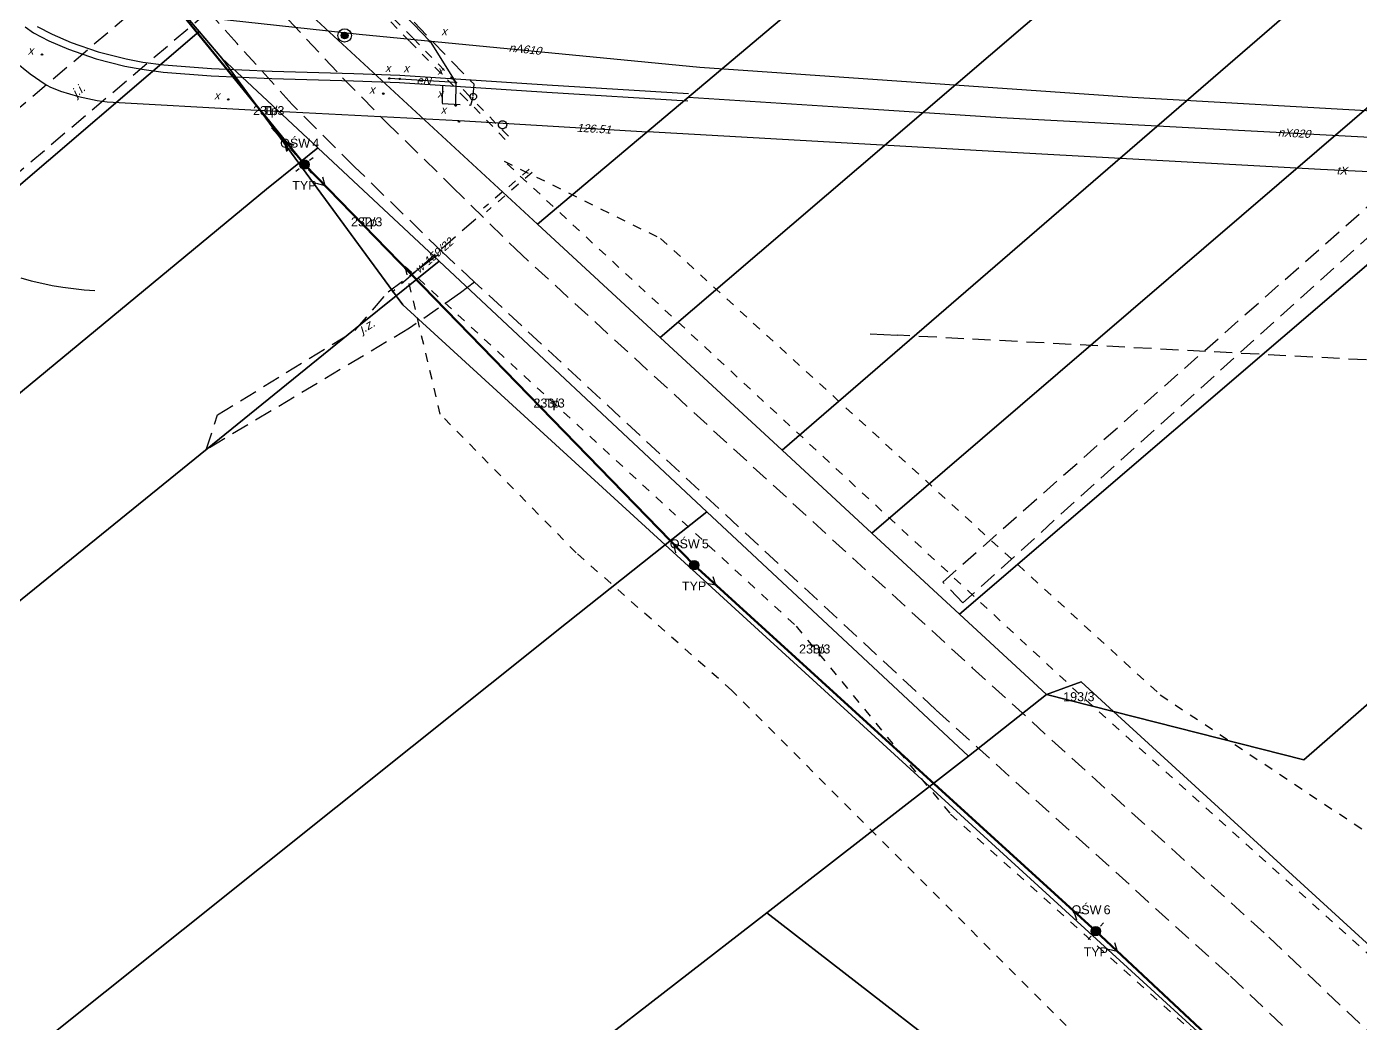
# Model space of a CAD drawing. Header units: metres. Extents: x 7542702 to 7555152, y 5804026 to 5815503.
# Drawn here: x 7545109.9 to 7545258.7, y 5806987.1 to 5807098.3 of the extents above; entities that cross this region are included whole.
import ezdxf
from ezdxf.enums import TextEntityAlignment as Align

# ---------------------------------------------------------------- set-up
doc = ezdxf.new("R2010")
doc.units = ezdxf.units.M
for name, pattern in [('4001', [0]), ('4002', [2, 1, -1]), ('4003', [3, 2, -1])]:
    doc.linetypes.add(name, pattern=pattern)
doc.layers.add('_SIEC_NAPOWIETRZNA', color=5, linetype='Continuous', lineweight=50)
doc.layers.add('_SLUP_DZIERZAWIONY_OŚWIETLENIOWY', color=104, linetype='Continuous', lineweight=30)
for name, color, linetype in [('Drogi', 135, 'Continuous'), ('Dzialki', 165, 'Continuous'), ('Linie_napowietrzne', 184, 'Continuous'), ('Projekty', 252, 'Continuous'), ('Roslinnosc', 104, 'Continuous'), ('Uz_Energia', 1, 'Continuous'), ('Uz_Specjalne', 7, 'Continuous'), ('Uz_Telekomunikacja', 252, 'Continuous')]:
    doc.layers.add(name, color=color, linetype=linetype)
doc.styles.add('DYN_DIM', font='arial.ttf')
doc.styles.get("Standard").update_dxf_attribs({"font": 'arial.ttf'})

# ---------------------------------------------------------------- blocks, each defined once
blk = doc.blocks.new('1363')
at = {"layer": 'Linie_napowietrzne', "color": 184, "linetype": 'Continuous'}
for p, q in [((-1.5, 0), (-2.5, 0)), ((0, 1.5), (0, 2.5)), ((1.5, 0), (2.5, 0)), ((0, -1.5), (0, -2.5))]:
    blk.add_line(p, q, dxfattribs=at)
blk.add_circle((0, 0), 0.5, dxfattribs=at)
blk = doc.blocks.new('1366')
at = {"layer": 'Linie_napowietrzne', "color": 184, "linetype": 'Continuous'}
for p, q in [((0, 1), (0, 11)), ((-1, 4.8), (0, 6.5)), ((1, 4.8), (0, 6.5))]:
    blk.add_line(p, q, dxfattribs=at)
blk = doc.blocks.new('1361')
at = {"layer": 'Linie_napowietrzne', "color": 184, "linetype": 'Continuous'}
blk.add_circle((0, 0), 0.5, dxfattribs=at)
blk = doc.blocks.new('1525')
at = {"layer": 'Drogi', "color": 8, "linetype": 'Continuous'}
for radius in [1.5, 0.75, 0.65, 0.55, 0.45, 0.35, 0.25, 0.15]:
    blk.add_circle((0, 0), radius, dxfattribs=at)
blk = doc.blocks.new('1386')
at = {"layer": 'Projekty', "color": 1, "linetype": 'Continuous'}
for p, q in [((0, 9), (0, 11)), ((-1, 4.8), (0, 6.5)), ((0, 6), (0, 8)), ((1, 4.8), (0, 6.5)), ((0, 3), (0, 5)), ((0, 1), (0, 2))]:
    blk.add_line(p, q, dxfattribs=at)
blk = doc.blocks.new('1383')
at = {"layer": 'Projekty', "color": 1, "linetype": 'Continuous'}
for p, q in [((-0.35, 0.35), (0.35, -0.35)), ((0.35, 0.35), (-0.35, -0.35))]:
    blk.add_line(p, q, dxfattribs=at)
blk.add_circle((0, 0), 0.5, dxfattribs=at)
blk = doc.blocks.new('1793')
at = {"layer": 'Uz_Specjalne', "color": 7, "linetype": 'Continuous'}
for radius in [0.16, 0.08]:
    blk.add_circle((0, 0), radius, dxfattribs=at)
blk = doc.blocks.new('1756')
at = {"layer": 'Uz_Telekomunikacja', "color": 220, "linetype": 'Continuous'}
for radius in [0.16, 0.08]:
    blk.add_circle((0, 0), radius, dxfattribs=at)
blk = doc.blocks.new('SLUP_DZIERZAWIONY')
h = blk.add_hatch(color=256)
h.dxf.hatch_style = 1
h.paths.add_polyline_path([(0.53, 0, 1), (-0.53, 0, 1)])
at = {"lineweight": 30}
blk.add_circle((0, 0), 0.527, dxfattribs=at)
at = {"color": 7, "style": 'DYN_DIM', "flags": 13}
blk.add_attdef('ODC_FUNKCJONALNY', text='', height=1, dxfattribs=at).set_placement((0.36, 3.33), align=Align.CENTER)
at = {"color": 7, "flags": 12}
blk.add_attdef('WLASCICIEL', text='', height=1, dxfattribs=at).set_placement((0.63, 1.89), align=Align.RIGHT)
blk.add_attdef('SLUP_NUMER', (0.87, 1.89), '', height=1, dxfattribs=at)
blk.add_attdef('TYP', text='', height=1, dxfattribs=at).set_placement((0, -2.82), align=Align.CENTER)

msp = doc.modelspace()

# ---------------------------------------------------------------- linework, layer by layer
at = {"layer": '_SIEC_NAPOWIETRZNA'}
msp.add_lwpolyline([(7545483.97, 5806769.19), (7545437.18, 5806805.4), (7545392.08, 5806840.51), (7545355.37, 5806876.01), (7545313.61, 5806916.81), (7545272.21, 5806957.09), (7545229.18, 5806997.38), (7545184.36, 5807038.21), (7545140.89, 5807082.91), (7545103.35, 5807129.03), (7545063.36, 5807176.01), (7545026.34, 5807219.24)], dxfattribs=at)
at = {"layer": 'Drogi', "color": 8, "linetype": '4003'}
for p, q in [((7545101.44, 5807082.76, 128.07), (7545126.61, 5807104.16, 128.3)), ((7545130.19, 5807099.97, 128.31), (7545104.79, 5807078.44, 128.07)), ((7545133.39, 5807096.41, 128.33), (7545130.19, 5807099.97, 128.31)), ((7545139.08, 5807099.1, 128.29), (7545145.14, 5807092.58, 128.3)), ((7545139.54, 5807089.6, 128.34), (7545133.39, 5807096.41, 128.33)), ((7545145.14, 5807092.58, 128.3), (7545149.97, 5807087.69, 128.37)), ((7545146.48, 5807082.67, 128.42), (7545139.54, 5807089.6, 128.34)), ((7545275.77, 5807089.45), (7545214.35, 5807034.01)), ((7545149.97, 5807087.69, 128.37), (7545157.31, 5807080.5, 128.47)), ((7545156.22, 5807073.2, 128.57), (7545146.48, 5807082.67, 128.42)), ((7545212.1, 5807036.33), (7545264.33, 5807082.48)), ((7545157.31, 5807080.5, 128.47), (7545164.43, 5807073.49, 128.49)), ((7545154.23, 5807071.72, 128.47), (7545156.22, 5807073.2, 128.57)), ((7545156.22, 5807073.2, 128.57), (7545159.88, 5807069.8, 128.62)), ((7545159.88, 5807069.8, 128.62), (7545156.22, 5807073.2, 128.57)), ((7545164.43, 5807073.49, 128.49), (7545215.4, 5807026.77, 128.94)), ((7545150.24, 5807068.69, 128.22), (7545154.23, 5807071.72, 128.47)), ((7545146.53, 5807064.4, 128.24), (7545150.24, 5807068.69, 128.22)), ((7545158.3, 5807068.6, 128.47), (7545152.62, 5807064.65, 128.27)), ((7545159.88, 5807069.8, 128.62), (7545158.3, 5807068.6, 128.47)), ((7545211.33, 5807022.09, 128.98), (7545159.88, 5807069.8, 128.62)), ((7545152.62, 5807064.65, 128.27), (7545129.92, 5807051.09)), ((7545131.2, 5807054.99, 128.15), (7545146.53, 5807064.4, 128.24)), ((7545129.92, 5807051.09), (7545131.2, 5807054.99, 128.15)), ((7545214.35, 5807034.01), (7545212.1, 5807036.33)), ((7545215.4, 5807026.77, 128.94), (7545248.48, 5806996.72, 129.2)), ((7545244.01, 5806992.55, 129.27), (7545211.33, 5807022.09, 128.98)), ((7545248.48, 5806996.72, 129.2), (7545290.98, 5806956.3, 129.49)), ((7545286.96, 5806951.73, 129.49), (7545244.01, 5806992.55, 129.27))]:
    msp.add_line(p, q, dxfattribs=at)
at = {"layer": 'Dzialki'}
for p, q in [((7545617.39, 5807437.51), (7545180.56, 5807063.62)), ((7545180.56, 5807063.62), (7545617.39, 5807437.51)), ((7545628.77, 5807426.82), (7545194.2, 5807051.03)), ((7545194.2, 5807051.03), (7545628.77, 5807426.82)), ((7545639.29, 5807415.34), (7545204.2, 5807041.79)), ((7545204.2, 5807041.79), (7545639.29, 5807415.34)), ((7545213.99, 5807032.74), (7545648.08, 5807404.95)), ((7545648.08, 5807404.95), (7545213.99, 5807032.74)), ((7545166.9, 5807076.25), (7545439.67, 5807306.05)), ((7545439.67, 5807306.05), (7545166.9, 5807076.25)), ((7545113.96, 5807115.62), (7545129.15, 5807097.75)), ((7545129.15, 5807097.75), (7545113.96, 5807115.62)), ((7545129.15, 5807097.75), (7545113.96, 5807115.62)), ((7545362.13, 5807112.1), (7545252.38, 5807016.5)), ((7545252.38, 5807016.5), (7545362.13, 5807112.1)), ((7545140.79, 5807100.36), (7545166.9, 5807076.25)), ((7545166.9, 5807076.25), (7545140.79, 5807100.36)), ((7545140.79, 5807100.36), (7545166.9, 5807076.25)), ((7545129.15, 5807097.75), (7545028.75, 5807011.82)), ((7545028.75, 5807011.82), (7545129.15, 5807097.75)), ((7545129.15, 5807097.75), (7545131.67, 5807094.79)), ((7545131.67, 5807094.79), (7545129.15, 5807097.75)), ((7545131.67, 5807094.79), (7545129.15, 5807097.75)), ((7545131.67, 5807094.79), (7545140.25, 5807083.07)), ((7545142.38, 5807084.78), (7545131.67, 5807094.79)), ((7545131.67, 5807094.79), (7545142.38, 5807084.78)), ((7545140.25, 5807083.07), (7545131.67, 5807094.79)), ((7545142.38, 5807084.78), (7545131.67, 5807094.79)), ((7545142.38, 5807084.78), (7545140.25, 5807083.07)), ((7545140.25, 5807083.07), (7545142.38, 5807084.78)), ((7545155.91, 5807072.12), (7545142.38, 5807084.78)), ((7545142.38, 5807084.78), (7545155.91, 5807072.12)), ((7545155.91, 5807072.12), (7545142.38, 5807084.78)), ((7545136.66, 5807080.18), (7545140.25, 5807083.07)), ((7545140.25, 5807083.07), (7545136.66, 5807080.18)), ((7545140.25, 5807083.07), (7545151.12, 5807068.26)), ((7545151.12, 5807068.26), (7545140.25, 5807083.07)), ((7545039.77, 5807000.04), (7545136.66, 5807080.18)), ((7545136.66, 5807080.18), (7545039.77, 5807000.04)), ((7545180.56, 5807063.62), (7545166.9, 5807076.25)), ((7545166.9, 5807076.25), (7545180.56, 5807063.62)), ((7545166.9, 5807076.25), (7545180.56, 5807063.62)), ((7545155.91, 5807072.12), (7545151.12, 5807068.26)), ((7545151.12, 5807068.26), (7545155.91, 5807072.12)), ((7545185.8, 5807044.18), (7545155.91, 5807072.12)), ((7545155.91, 5807072.12), (7545185.8, 5807044.18)), ((7545185.8, 5807044.18), (7545155.91, 5807072.12)), ((7545151.12, 5807068.26), (7545147.15, 5807065.06)), ((7545147.15, 5807065.06), (7545151.12, 5807068.26)), ((7545151.12, 5807068.26), (7545151.87, 5807067.25)), ((7545151.87, 5807067.25), (7545151.12, 5807068.26)), ((7545151.87, 5807067.25), (7545181.15, 5807040.49)), ((7545181.15, 5807040.49), (7545151.87, 5807067.25)), ((7545147.15, 5807065.06), (7545051.47, 5806987.5)), ((7545051.47, 5806987.5), (7545147.15, 5807065.06)), ((7545194.2, 5807051.03), (7545180.56, 5807063.62)), ((7545180.56, 5807063.62), (7545194.2, 5807051.03)), ((7545180.56, 5807063.62), (7545194.2, 5807051.03)), ((7545204.2, 5807041.79), (7545194.2, 5807051.03)), ((7545194.2, 5807051.03), (7545204.2, 5807041.79)), ((7545194.2, 5807051.03), (7545204.2, 5807041.79)), ((7545185.8, 5807044.18), (7545181.15, 5807040.49)), ((7545181.15, 5807040.49), (7545185.8, 5807044.18)), ((7545214.97, 5807016.9), (7545185.8, 5807044.18)), ((7545185.8, 5807044.18), (7545214.97, 5807016.9)), ((7545214.97, 5807016.9), (7545185.8, 5807044.18)), ((7545213.99, 5807032.74), (7545204.2, 5807041.79)), ((7545204.2, 5807041.79), (7545213.99, 5807032.74)), ((7545204.2, 5807041.79), (7545213.99, 5807032.74)), ((7545170.13, 5807031.74), (7545181.15, 5807040.49)), ((7545181.15, 5807040.49), (7545170.13, 5807031.74)), ((7545181.15, 5807040.49), (7545210.64, 5807013.53)), ((7545210.64, 5807013.53), (7545181.15, 5807040.49)), ((7545223.69, 5807023.78), (7545213.99, 5807032.74)), ((7545213.99, 5807032.74), (7545223.69, 5807023.78)), ((7545213.99, 5807032.74), (7545223.69, 5807023.78)), ((7545078.04, 5806958.16), (7545170.13, 5807031.74)), ((7545170.13, 5807031.74), (7545078.04, 5806958.16)), ((7545223.69, 5807023.78), (7545214.97, 5807016.9)), ((7545214.97, 5807016.9), (7545223.69, 5807023.78)), ((7545223.69, 5807023.78), (7545214.97, 5807016.9)), ((7545227.54, 5807025.18), (7545223.69, 5807023.78)), ((7545223.69, 5807023.78), (7545227.54, 5807025.18)), ((7545231.14, 5807021.89), (7545223.69, 5807023.78)), ((7545223.69, 5807023.78), (7545231.14, 5807021.89)), ((7545231.14, 5807021.89), (7545227.54, 5807025.18)), ((7545227.54, 5807025.18), (7545231.14, 5807021.89)), ((7545252.38, 5807016.5), (7545231.14, 5807021.89)), ((7545231.14, 5807021.89), (7545273.01, 5806983.61)), ((7545273.01, 5806983.61), (7545231.14, 5807021.89)), ((7545231.14, 5807021.89), (7545252.38, 5807016.5)), ((7545214.97, 5807016.9), (7545210.64, 5807013.53)), ((7545210.64, 5807013.53), (7545214.97, 5807016.9)), ((7545210.64, 5807013.53), (7545192.49, 5806999.42)), ((7545192.49, 5806999.42), (7545210.64, 5807013.53)), ((7545210.64, 5807013.53), (7545259.27, 5806969.08)), ((7545259.27, 5806969.08), (7545210.64, 5807013.53)), ((7545192.49, 5806999.42), (7545144.34, 5806962.19)), ((7545144.34, 5806962.19), (7545192.49, 5806999.42)), ((7545192.49, 5806999.42), (7545365.08, 5806865.71)), ((7545365.08, 5806865.71), (7545192.49, 5806999.42)), ((7545192.49, 5806999.42), (7545365.08, 5806865.71)), ((7545365.08, 5806865.71), (7545192.49, 5806999.42))]:
    msp.add_line(p, q, dxfattribs=at)
at = {"layer": 'Projekty', "linetype": '4003'}
for p, q in [((7545140.64, 5807111.73), (7545159.81, 5807091.86)), ((7545156.29, 5807091.75), (7545156.26, 5807089.71)), ((7545159.41, 5807090.68), (7545159.46, 5807090.75)), ((7545159.46, 5807090.75), (7545159.54, 5807090.81)), ((7545159.54, 5807090.81), (7545159.63, 5807090.85)), ((7545159.63, 5807090.85), (7545159.72, 5807090.86)), ((7545159.72, 5807090.54), (7545159.81, 5807091.86)), ((7545159.72, 5807090.86), (7545159.82, 5807090.85)), ((7545159.82, 5807090.85), (7545159.9, 5807090.81)), ((7545159.9, 5807090.81), (7545159.98, 5807090.75)), ((7545159.98, 5807090.75), (7545160.04, 5807090.68)), ((7545156.26, 5807089.71), (7545159.45, 5807089.55)), ((7545159.36, 5807090.5), (7545159.37, 5807090.59)), ((7545159.37, 5807090.4), (7545159.36, 5807090.5)), ((7545159.37, 5807090.59), (7545159.41, 5807090.68)), ((7545159.41, 5807090.32), (7545159.37, 5807090.4)), ((7545159.46, 5807090.24), (7545159.41, 5807090.32)), ((7545159.45, 5807089.55), (7545159.72, 5807090.45)), ((7545159.54, 5807090.18), (7545159.46, 5807090.24)), ((7545159.63, 5807090.14), (7545159.54, 5807090.18)), ((7545159.72, 5807090.13), (7545159.63, 5807090.14)), ((7545159.82, 5807090.14), (7545159.72, 5807090.13)), ((7545159.9, 5807090.18), (7545159.82, 5807090.14)), ((7545159.98, 5807090.24), (7545159.9, 5807090.18)), ((7545160.04, 5807090.32), (7545159.98, 5807090.24)), ((7545160.04, 5807090.68), (7545160.07, 5807090.59)), ((7545160.07, 5807090.4), (7545160.04, 5807090.32)), ((7545160.07, 5807090.59), (7545160.08, 5807090.5)), ((7545160.08, 5807090.5), (7545160.07, 5807090.4)), ((7545162.67, 5807087.67), (7545162.76, 5807087.74)), ((7545162.76, 5807087.74), (7545162.88, 5807087.79)), ((7545162.88, 5807087.79), (7545163, 5807087.8)), ((7545163, 5807087.8), (7545163.11, 5807087.79)), ((7545163.11, 5807087.79), (7545163.22, 5807087.74)), ((7545163.22, 5807087.74), (7545163.32, 5807087.67)), ((7545162.54, 5807087.34), (7545162.55, 5807087.46)), ((7545162.55, 5807087.23), (7545162.54, 5807087.34)), ((7545162.55, 5807087.46), (7545162.6, 5807087.58)), ((7545162.6, 5807087.12), (7545162.55, 5807087.23)), ((7545162.6, 5807087.58), (7545162.67, 5807087.67)), ((7545162.67, 5807087.02), (7545162.6, 5807087.12)), ((7545162.76, 5807086.95), (7545162.67, 5807087.02)), ((7545162.88, 5807086.9), (7545162.76, 5807086.95)), ((7545163, 5807086.88), (7545162.88, 5807086.9)), ((7545163.11, 5807086.9), (7545163, 5807086.88)), ((7545163.22, 5807086.95), (7545163.11, 5807086.9)), ((7545163.32, 5807087.02), (7545163.22, 5807086.95)), ((7545163.32, 5807087.67), (7545163.39, 5807087.58)), ((7545163.39, 5807087.12), (7545163.32, 5807087.02)), ((7545163.39, 5807087.58), (7545163.44, 5807087.46)), ((7545163.44, 5807087.23), (7545163.39, 5807087.12)), ((7545163.44, 5807087.46), (7545163.46, 5807087.34)), ((7545163.46, 5807087.34), (7545163.44, 5807087.23)), ((7545160.01, 5807076.83), (7545150.69, 5807068.68)), ((7545109.25, 5807070.27), (7545110.41, 5807069.95)), ((7545110.41, 5807069.95), (7545111.58, 5807069.67)), ((7545111.58, 5807069.67), (7545112.75, 5807069.43)), ((7545112.75, 5807069.43), (7545113.93, 5807069.23)), ((7545113.93, 5807069.23), (7545115.12, 5807069.07)), ((7545115.12, 5807069.07), (7545116.32, 5807068.94)), ((7545116.32, 5807068.94), (7545117.51, 5807068.86)), ((7545203.99, 5807064.03), (7545205.52, 5807063.95)), ((7545205.52, 5807063.95), (7545207.05, 5807063.87)), ((7545307.31, 5807058.58), (7545207.05, 5807063.87))]:
    msp.add_line(p, q, dxfattribs=at)
at = {"layer": 'Roslinnosc', "color": 104, "linetype": '4002'}
for points in [[(7545163.18, 5807083.29, 0), (7545180.63, 5807074.66, 0), (7545236.37, 5807023.75, 0), (7545274.68, 5806998.26, 0), (7545295.43, 5806984.34, 0), (7545371.76, 5806903.4, 0), (7545489.92, 5806798.99, 0), (7545579.91, 5806739.27, 0), (7545661.46, 5806675.7, 0), (7545737.25, 5806611.71, 0)], [(7545754.65, 5806582.77, 0), (7545619.75, 5806689.89, 0), (7545558.16, 5806735.74, 0), (7545504, 5806776.35, 0), (7545478.83, 5806795.8, 0), (7545424.13, 5806840.92, 0), (7545392.09, 5806868.14, 0), (7545362.47, 5806894.28, 0), (7545337.37, 5806917.68, 0), (7545297.06, 5806959.79, 0), (7545260.04, 5806994.42, 0), (7545227.33, 5807023.86, 0), (7545163.18, 5807083.29, 0)], [(7545163.18, 5807083.29, 0), (7545180.63, 5807074.66, 0), (7545236.37, 5807023.75, 0), (7545274.68, 5806998.26, 0), (7545295.43, 5806984.34, 0), (7545371.76, 5806903.4, 0), (7545489.92, 5806798.99, 0), (7545579.91, 5806739.27, 0), (7545661.46, 5806675.7, 0), (7545737.25, 5806611.71, 0)], [(7545754.65, 5806582.77, 0), (7545619.75, 5806689.89, 0), (7545558.16, 5806735.74, 0), (7545504, 5806776.35, 0), (7545478.83, 5806795.8, 0), (7545424.13, 5806840.92, 0), (7545392.09, 5806868.14, 0), (7545362.47, 5806894.28, 0), (7545337.37, 5806917.68, 0), (7545297.06, 5806959.79, 0), (7545260.04, 5806994.42, 0), (7545227.33, 5807023.86, 0), (7545163.18, 5807083.29, 0)], [(7545163.18, 5807083.29, 0), (7545180.63, 5807074.66, 0), (7545236.37, 5807023.75, 0), (7545274.68, 5806998.26, 0), (7545295.43, 5806984.34, 0), (7545371.76, 5806903.4, 0), (7545489.92, 5806798.99, 0), (7545579.91, 5806739.27, 0), (7545661.46, 5806675.7, 0), (7545737.25, 5806611.71, 0)], [(7545754.65, 5806582.77, 0), (7545619.75, 5806689.89, 0), (7545558.16, 5806735.74, 0), (7545504, 5806776.35, 0), (7545478.83, 5806795.8, 0), (7545424.13, 5806840.92, 0), (7545392.09, 5806868.14, 0), (7545362.47, 5806894.28, 0), (7545337.37, 5806917.68, 0), (7545297.06, 5806959.79, 0), (7545260.04, 5806994.42, 0), (7545227.33, 5807023.86, 0), (7545163.18, 5807083.29, 0)], [(7545163.18, 5807083.29, 0), (7545180.63, 5807074.66, 0), (7545236.37, 5807023.75, 0), (7545274.68, 5806998.26, 0), (7545295.43, 5806984.34, 0), (7545371.76, 5806903.4, 0), (7545489.92, 5806798.99, 0), (7545579.91, 5806739.27, 0), (7545661.46, 5806675.7, 0), (7545737.25, 5806611.71, 0)], [(7545754.65, 5806582.77, 0), (7545619.75, 5806689.89, 0), (7545558.16, 5806735.74, 0), (7545504, 5806776.35, 0), (7545478.83, 5806795.8, 0), (7545424.13, 5806840.92, 0), (7545392.09, 5806868.14, 0), (7545362.47, 5806894.28, 0), (7545337.37, 5806917.68, 0), (7545297.06, 5806959.79, 0), (7545260.04, 5806994.42, 0), (7545227.33, 5807023.86, 0), (7545163.18, 5807083.29, 0)], [(7545152.13, 5807071.55, 0), (7545195.76, 5807031.41, 0), (7545212.96, 5807010.44, 0), (7545254.74, 5806972.94, 0), (7545286.53, 5806940.62, 0), (7545322.79, 5806904.36, 0), (7545342.41, 5806886.1, 0), (7545380.85, 5806850.13, 0), (7545403.09, 5806835.56, 0), (7545441.37, 5806804.56, 0), (7545460.23, 5806786.87, 0), (7545490.45, 5806763.27, 0), (7545537.56, 5806731.02, 0), (7545575.47, 5806702.52, 0), (7545616.25, 5806668.49, 0), (7545640.4, 5806651.84, 0), (7545656.2, 5806628.41, 0), (7545696.76, 5806600.9, 0)], [(7545693.69, 5806593.97, 0), (7545665.72, 5806612.62, 0), (7545638.46, 5806636.61, 0), (7545617.13, 5806651.52, 0), (7545561.73, 5806696.7, 0), (7545537.14, 5806715.14, 0), (7545472.99, 5806761.38, 0), (7545446.56, 5806779.46, 0), (7545393.67, 5806824.95, 0), (7545363.89, 5806848.68, 0), (7545333.6, 5806876.18, 0), (7545258.35, 5806954.29, 0), (7545188.58, 5807024.23, 0), (7545171.21, 5807039.6, 0), (7545156.05, 5807055.05, 0), (7545152.13, 5807071.55, 0)], [(7545152.13, 5807071.55, 0), (7545195.76, 5807031.41, 0), (7545212.96, 5807010.44, 0), (7545254.74, 5806972.94, 0), (7545286.53, 5806940.62, 0), (7545322.79, 5806904.36, 0), (7545342.41, 5806886.1, 0), (7545380.85, 5806850.13, 0), (7545403.09, 5806835.56, 0), (7545441.37, 5806804.56, 0), (7545460.23, 5806786.87, 0), (7545490.45, 5806763.27, 0), (7545537.56, 5806731.02, 0), (7545575.47, 5806702.52, 0), (7545616.25, 5806668.49, 0), (7545640.4, 5806651.84, 0), (7545656.2, 5806628.41, 0), (7545696.76, 5806600.9, 0)], [(7545693.69, 5806593.97, 0), (7545665.72, 5806612.62, 0), (7545638.46, 5806636.61, 0), (7545617.13, 5806651.52, 0), (7545561.73, 5806696.7, 0), (7545537.14, 5806715.14, 0), (7545472.99, 5806761.38, 0), (7545446.56, 5806779.46, 0), (7545393.67, 5806824.95, 0), (7545363.89, 5806848.68, 0), (7545333.6, 5806876.18, 0), (7545258.35, 5806954.29, 0), (7545188.58, 5807024.23, 0), (7545171.21, 5807039.6, 0), (7545156.05, 5807055.05, 0), (7545152.13, 5807071.55, 0)]]:
    msp.add_polyline3d(points, dxfattribs=at)
at = {"layer": 'Uz_Energia', "color": 1, "linetype": '4001'}
for p, q in [((7545140.45, 5807111.76, 126.11), (7545154.91, 5807096.64, 126.1)), ((7545154.91, 5807096.64, 126.1), (7545157.77, 5807092.06, 126)), ((7545157.77, 5807092.06, 126), (7545150.35, 5807092.52, 125.96)), ((7545157.77, 5807092.06, 126), (7545157.76, 5807089.49))]:
    msp.add_line(p, q, dxfattribs=at)
at = {"layer": 'Uz_Specjalne', "color": 7, "linetype": '4002'}
for p, q in [((7545152.62, 5807096.67, 124.78), (7545137.61, 5807112.04, 125.17)), ((7545152.98, 5807097.03, 124.78), (7545137.97, 5807112.38, 125.17)), ((7545158.94, 5807090.21, 124.81), (7545152.62, 5807096.67, 124.78)), ((7545159.3, 5807090.55, 124.81), (7545152.98, 5807097.03, 124.78)), ((7545163.29, 5807085.72, 125.87), (7545158.94, 5807090.21, 124.81)), ((7545163.65, 5807086.06, 125.87), (7545159.3, 5807090.55, 124.81)), ((7545165.97, 5807082.39, 126.77), (7545160.87, 5807078.03, 126.67)), ((7545166.29, 5807082.01, 126.77), (7545161.19, 5807077.65, 126.67))]:
    msp.add_line(p, q, dxfattribs=at)
at = {"layer": 'Uz_Specjalne', "color": 7, "linetype": '4001'}
for p, q in [((7545146.98, 5807097.41), (7545107.19, 5807101.77)), ((7545109.72, 5807098.26, 125.35), (7545110.66, 5807097.62, 126.4)), ((7545111.08, 5807098.32, 126.4), (7545112.73, 5807097.44, 126.4)), ((7545110.66, 5807097.62, 126.4), (7545112.37, 5807096.7, 126.4)), ((7545112.37, 5807096.7, 126.4), (7545114.58, 5807095.77, 126.4)), ((7545112.73, 5807097.44, 126.4), (7545114.88, 5807096.53, 126.4)), ((7545185.02, 5807093.74), (7545146.98, 5807097.41)), ((7545114.58, 5807095.77, 126.4), (7545117.65, 5807094.72, 126.4)), ((7545114.88, 5807096.53, 126.4), (7545117.89, 5807095.5, 126.4)), ((7545117.89, 5807095.5, 126.4), (7545121.02, 5807094.69, 126.4)), ((7545117.65, 5807094.72, 126.4), (7545120.84, 5807093.89, 126.4)), ((7545120.84, 5807093.89, 126.4), (7545122.75, 5807093.54, 125.35)), ((7545121.02, 5807094.69, 126.4), (7545122.87, 5807094.34, 125.35)), ((7545122.87, 5807094.34, 125.35), (7545125.21, 5807094.05, 126.4)), ((7545125.21, 5807094.05, 126.4), (7545130.54, 5807093.63, 126.4)), ((7545233.24, 5807090.38), (7545185.02, 5807093.74)), ((7545122.75, 5807093.54, 125.35), (7545125.13, 5807093.23, 126.4)), ((7545125.13, 5807093.23, 126.4), (7545130.49, 5807092.81, 126.4)), ((7545130.49, 5807092.81, 126.4), (7545137.25, 5807092.51, 126.4)), ((7545130.54, 5807093.63, 126.4), (7545137.29, 5807093.33, 126.4)), ((7545137.25, 5807092.51, 126.4), (7545146.37, 5807092.25, 126.4)), ((7545137.29, 5807093.33, 126.4), (7545146.39, 5807093.07, 126.4)), ((7545146.37, 5807092.25, 126.4), (7545151.5, 5807092.05, 125.54)), ((7545146.39, 5807093.07, 126.4), (7545151.54, 5807092.87, 125.54)), ((7545151.54, 5807092.87, 125.54), (7545157.8, 5807092.47, 126)), ((7545157.8, 5807092.47, 126), (7545167.99, 5807091.82, 125.67)), ((7545151.5, 5807092.05, 125.54), (7545157.74, 5807091.65, 126)), ((7545157.74, 5807091.65, 126), (7545167.93, 5807091, 125.67)), ((7545167.93, 5807091, 125.67), (7545183.67, 5807090, 120.88)), ((7545167.99, 5807091.82, 125.67), (7545183.73, 5807090.82, 120.88)), ((7545183.7, 5807090.41, 127.29), (7545199.84, 5807089.37, 127.25)), ((7545199.84, 5807089.37, 127.25), (7545218.59, 5807088.17, 127.23)), ((7545289.43, 5807087.21), (7545233.24, 5807090.38)), ((7545218.59, 5807088.17, 127.23), (7545261.86, 5807085.84, 127.08))]:
    msp.add_line(p, q, dxfattribs=at)
at = {"layer": 'Uz_Telekomunikacja', "linetype": '4001'}
for p, q in [((7545108.55, 5807094.46, 126.05), (7545110.28, 5807093.02, 126.05)), ((7545110.28, 5807093.02, 126.05), (7545111.98, 5807091.86, 126.05)), ((7545111.98, 5807091.86, 126.05), (7545112.48, 5807091.58, 125.24)), ((7545112.48, 5807091.58, 125.24), (7545113.66, 5807091.09, 126.05)), ((7545113.66, 5807091.09, 126.05), (7545115.68, 5807090.5, 126.05)), ((7545115.68, 5807090.5, 126.05), (7545117.76, 5807090.07, 126.05)), ((7545117.76, 5807090.07, 126.05), (7545118.87, 5807089.91, 125.21)), ((7545118.87, 5807089.91, 125.21), (7545134.93, 5807089.02, 125.2)), ((7545134.93, 5807089.02, 125.2), (7545158.13, 5807087.81, 125.18)), ((7545158.13, 5807087.81, 125.18), (7545179.15, 5807086.57, 126.51)), ((7545219.78, 5807084.27, 127.27), (7545179.15, 5807086.57, 126.51)), ((7545254.23, 5807082.36, 127.05), (7545219.78, 5807084.27, 127.27)), ((7545281.93, 5807080.98, 127.25), (7545254.23, 5807082.36, 127.05))]:
    msp.add_line(p, q, dxfattribs=at)

# ---------------------------------------------------------------- block references
at = {"layer": '_SLUP_DZIERZAWIONY_OŚWIETLENIOWY'}
for p, values in [((7545140.89, 5807082.91), {'WLASCICIEL': 'OŚW', 'SLUP_NUMER': '4', 'TYP': 'TYP'}), ((7545184.36, 5807038.21), {'WLASCICIEL': 'OŚW', 'SLUP_NUMER': '5', 'TYP': 'TYP'}), ((7545229.18, 5806997.38), {'WLASCICIEL': 'OŚW', 'SLUP_NUMER': '6', 'TYP': 'TYP'})]:
    msp.add_blockref('SLUP_DZIERZAWIONY', p, dxfattribs=at).add_auto_attribs(values)
at = {"layer": 'Drogi', "color": 8, "xscale": 0.5, "yscale": 0.5, "zscale": 0.5}
msp.add_blockref('1525', (7545145.38, 5807097.31), dxfattribs=at)
at = {"layer": 'Linie_napowietrzne', "color": 184, "xscale": 0.5, "yscale": 0.5, "zscale": 0.5}
for p in [(7545145.35, 5807097.36), (7545145.35, 5807097.36), (7545140.89, 5807082.91), (7545140.89, 5807082.91), (7545184.36, 5807038.21), (7545184.36, 5807038.21), (7545229.18, 5806997.38), (7545229.18, 5806997.38)]:
    msp.add_blockref('1361', p, dxfattribs=at)
at = {"layer": 'Linie_napowietrzne', "color": 184}
for name, p, xscale, yscale, zscale, rotation in [('1366', (7545140.89, 5807082.91), 0.5, 0.5, 0.5, 39.14433400000001), ('1366', (7545140.89, 5807082.91), 0.5, 0.5, 0.5, 39.14433400000001), ('1363', (7545140.89, 5807082.91), 0.5, 0.5, 0.5, 39.14433400000001), ('1363', (7545140.89, 5807082.91), 0.5, 0.5, 0.5, 39.14433400000001), ('1361', (7545140.89, 5807082.91), 0.4999999999999999, 0.4999999999999999, 0.4999999999999999, 219.1443339999999), ('1361', (7545140.89, 5807082.91), 0.4999999999999999, 0.4999999999999999, 0.4999999999999999, 224.200757), ('1361', (7545140.89, 5807082.91), 0.4999999999999999, 0.4999999999999999, 0.4999999999999999, 219.1443339999999), ('1361', (7545140.89, 5807082.91), 0.4999999999999999, 0.4999999999999999, 0.4999999999999999, 224.200757), ('1366', (7545140.89, 5807082.91), 0.4999999999999999, 0.4999999999999999, 0.4999999999999999, 224.200757), ('1366', (7545140.89, 5807082.91), 0.4999999999999999, 0.4999999999999999, 0.4999999999999999, 224.200757), ('1366', (7545184.36, 5807038.21), 0.5, 0.5, 0.5, 44.20075700000001), ('1366', (7545184.36, 5807038.21), 0.5, 0.5, 0.5, 44.20075700000001), ('1361', (7545184.36, 5807038.21), 0.4999999999999999, 0.4999999999999999, 0.4999999999999999, 224.200757), ('1361', (7545184.36, 5807038.21), 0.5, 0.5, 0.5, 227.667192), ('1361', (7545184.36, 5807038.21), 0.4999999999999999, 0.4999999999999999, 0.4999999999999999, 224.200757), ('1361', (7545184.36, 5807038.21), 0.5, 0.5, 0.5, 227.667192), ('1366', (7545184.36, 5807038.21), 0.5, 0.5, 0.5, 227.667192), ('1366', (7545184.36, 5807038.21), 0.5, 0.5, 0.5, 227.667192), ('1366', (7545229.18, 5806997.38), 0.5, 0.5, 0.5, 47.66719199999999), ('1366', (7545229.18, 5806997.38), 0.5, 0.5, 0.5, 47.66719199999999), ('1363', (7545229.18, 5806997.38), 0.5, 0.5, 0.5, 47.66719199999999), ('1363', (7545229.18, 5806997.38), 0.5, 0.5, 0.5, 47.66719199999999), ('1361', (7545229.18, 5806997.38), 0.5, 0.5, 0.5, 227.667192), ('1361', (7545229.18, 5806997.38), 0.5, 0.5, 0.5, 226.8835079999998), ('1361', (7545229.18, 5806997.38), 0.5, 0.5, 0.5, 227.667192), ('1361', (7545229.18, 5806997.38), 0.4999999999999999, 0.4999999999999999, 0.4999999999999999, 226.8835079999998), ('1366', (7545229.18, 5806997.38), 0.5, 0.5, 0.5, 226.8835079999998), ('1366', (7545229.18, 5806997.38), 0.4999999999999999, 0.4999999999999999, 0.4999999999999999, 226.8835079999998)]:
    msp.add_blockref(name, p, dxfattribs=dict(at, xscale=xscale, yscale=yscale, zscale=zscale, rotation=rotation))
at = {"layer": 'Projekty', "xscale": 0.5, "yscale": 0.5, "zscale": 0.5}
for name, rotation in [('1386', 41.83265999999997), ('1383', 221.8326599999998)]:
    msp.add_blockref(name, (7545140.89, 5807082.91), dxfattribs=dict(at, rotation=rotation))
msp.add_blockref('1383', (7545140.89, 5807082.91), dxfattribs=at)
at = {"layer": 'Uz_Specjalne', "color": 7, "xscale": 0.5, "yscale": 0.5, "zscale": 0.5}
for p in [(7545154.91, 5807096.64, 126.1), (7545111.61, 5807095.18), (7545150.35, 5807092.52, 125.96), (7545151.52, 5807092.46, 125.95), (7545149.69, 5807090.82), (7545157.77, 5807092.06, 126), (7545132.39, 5807090.17), (7545157.76, 5807089.49), (7545158.12, 5807087.7)]:
    msp.add_blockref('1793', p, dxfattribs=at)
at = {"layer": 'Uz_Telekomunikacja', "xscale": 0.5, "yscale": 0.5, "zscale": 0.5}
msp.add_blockref('1756', (7545172.98, 5807086.93), dxfattribs=at)

# ---------------------------------------------------------------- texts
at = {"layer": 'Drogi', "color": 8, "oblique": 15}
for s, rotation, p in [('j.i. ', 40.2859, (7545115.46, 5807090.34)), ('j.z. ', 31.373, (7545147.34, 5807064.01))]:
    msp.add_text(s, height=1, rotation=rotation, dxfattribs=at).set_placement(p)
at = {"layer": 'Dzialki'}
for s, p in [('231/3', (7545135.16, 5807088.43)), ('232/3', (7545146.09, 5807076.02)), ('233/3', (7545166.44, 5807055.8)), ('238/3', (7545196.07, 5807028.36)), ('193/3', (7545225.54, 5807023.04))]:
    msp.add_text(s, height=1, dxfattribs=at).set_placement(p)
for p in [(7545136.29, 5807088.43), (7545147.35, 5807076.02), (7545167.73, 5807055.8), (7545197.33, 5807028.36)]:
    msp.add_text('Tp', height=1, rotation=359.97, dxfattribs=at).set_placement(p)
at = {"layer": 'Projekty', "oblique": 15}
msp.add_text('w-159/22', height=0.9, rotation=41.1737, dxfattribs=at).set_placement((7545153.69, 5807070.71))
at = {"layer": 'Uz_Energia', "color": 1, "oblique": 15}
msp.add_text('eN', height=0.9, rotation=356.4525, dxfattribs=at).set_placement((7545153.37, 5807091.88))
at = {"layer": 'Uz_Specjalne', "color": 7, "oblique": 15}
for s, rotation, p in [('x', 359.97, (7545156.16, 5807097.33)), ('x', 359.97, (7545110.03, 5807095.18)), ('nA610', 353.6635, (7545163.66, 5807095.53)), ('x', 359.97, (7545149.88, 5807093.23)), ('x', 359.97, (7545151.93, 5807093.21)), ('x', 359.97, (7545155.72, 5807092.94)), ('x', 359.97, (7545130.81, 5807090.17)), ('x', 359.97, (7545148.11, 5807090.82)), ('x', 359.97, (7545155.71, 5807090.37)), ('x', 359.97, (7545156.08, 5807088.58)), ('nX820', 356.9177, (7545249.47, 5807086.06))]:
    msp.add_text(s, height=0.9, rotation=rotation, dxfattribs=at).set_placement(p)
at = {"layer": 'Uz_Telekomunikacja', "oblique": 15}
for s, rotation, p in [('126.51', 356.624, (7545171.24, 5807086.58)), ('tX', 357.1479, (7545256.01, 5807081.82))]:
    msp.add_text(s, height=0.9, rotation=rotation, dxfattribs=at).set_placement(p)

doc.saveas('drawing.dxf')
